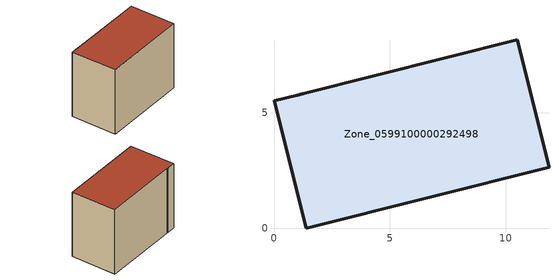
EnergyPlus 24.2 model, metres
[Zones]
Zone_0599100000292498
 floor ground (C_G): 0,5.52 1,5.76 1.24,5.81 10.49,8.15 11.87,2.64 1.39,0 z0
 wall outside (C_F): 11.87,2.64 10.49,8.15 1.24,5.81 1,5.76 0,5.52 1.39,0 11.87,2.64 z0:8.41
 roof outside (C_R): 1,5.76 0,5.52 1.39,0 11.87,2.64 10.49,8.15 1.24,5.81 z8.41
[BUILDING]
Pand.0599100000292498: North Axis=0; Terrain=City; Loads Convergence Tolerance Value=0.04; Temperature Convergence Tolerance Value=0.4; Solar Distribution=FullExterior; Maximum Number of Warmup Days=25; Minimum Number of Warmup Days=1
[Site:Location]
Rotterdam.The.Hague.AP_ZH_NLD Design_Conditions: Latitude=51.96; Longitude=4.45; Time Zone=1; Elevation=-4.5
[SITE:GROUNDTEMPERATURE:BUILDINGSURFACE]
18, 18, 18, 18, 18, 18, 18, 18, 18, 18, 18, 18
[MATERIAL] Thermal Absorptance=0.9; Solar Absorptance=0.7; Visible Absorptance=0.7
Name | Roughness | Thickness | Conductivity | Density | Specific Heat
G.TC.1975-1991 | MediumSmooth | 0.15 | 0.288461 | 540 | 1210
F.TC.1975-1991 | Rough | 0.3 | 0.230769 | 1920 | 840
R.TC.1975-1991 | MediumRough | 0.2 | 0.153846 | 1500 | 1000
[CONSTRUCTION]
C_G: G.TC.1975-1991
C_F: F.TC.1975-1991
C_R: R.TC.1975-1991
[ZONE]
Zone_0599100000292498: Type=1; Multiplier=1; Ceiling Height=Autocalculate; Volume=Autocalculate; Floor Area=autocalculate; Part of Total Floor Area=Yes
[ZONEINFILTRATION:DESIGNFLOWRATE]
Infil_Zone_0599100000292498: Zone or ZoneList or Space or SpaceList=Zone_0599100000292498; Schedule=AlwaysOn; Design Flow Rate Calculation Method=Flow/Area; Flow Rate per Floor Area=0.003; Constant Term Coefficient=1; Temperature Term Coefficient=0; Velocity Term Coefficient=0; Velocity Squared Term Coefficient=0
[HVACTEMPLATE:ZONE:IDEALLOADSAIRSYSTEM]
Zone_0599100000292498: Maximum Heating Supply Air Temperature=50; Minimum Cooling Supply Air Temperature=13; Maximum Heating Supply Air Humidity Ratio=0.0156; Minimum Cooling Supply Air Humidity Ratio=0.0077; Heating Limit=NoLimit; Cooling Limit=NoLimit; Dehumidification Control Type=ConstantSensibleHeatRatio; Cooling Sensible Heat Ratio=0.7; Dehumidification Setpoint=60; Humidification Control Type=None; Humidification Setpoint=30; Outdoor Air Method=None; Outdoor Air Flow Rate per Person=0.00944; Outdoor Air Flow Rate per Zone Floor Area=0; Outdoor Air Flow Rate per Zone=0; Demand Controlled Ventilation Type=None; Outdoor Air Economizer Type=NoEconomizer; Heat Recovery Type=None; Sensible Heat Recovery Effectiveness=0.7; Latent Heat Recovery Effectiveness=0.65
[ZONECONTROL:THERMOSTAT]
ThermostatControl_Zone_0599100000292498: Zone or ZoneList=Zone_0599100000292498; Control Type Schedule=DualSetpointControlType; Control 1=Thermostat_Zone_0599100000292498; Temperature Difference Between Cutout And Setpoint=0
[THERMOSTATSETPOINT:DUALSETPOINT]
Thermostat_Zone_0599100000292498: Heating Setpoint Temperature Schedule=HeatingSetpoint_Zone_0599100000292498; Cooling Setpoint Temperature Schedule=CoolingSetpoint_Zone_0599100000292498
[SCHEDULE:COMPACT]
HeatingSetpoint_Zone_0599100000292498: Through: 12/31, For: AllDays, Until: 24:00, 21
CoolingSetpoint_Zone_0599100000292498: Through: 12/31, For: AllDays, Until: 24:00, 24
DualSetpointControlType: Through: 12/31, For: AllDays, Until: 24:00, 4
AlwaysOn: Through: 12/31, For: AllDays, Until: 24:00, 1
